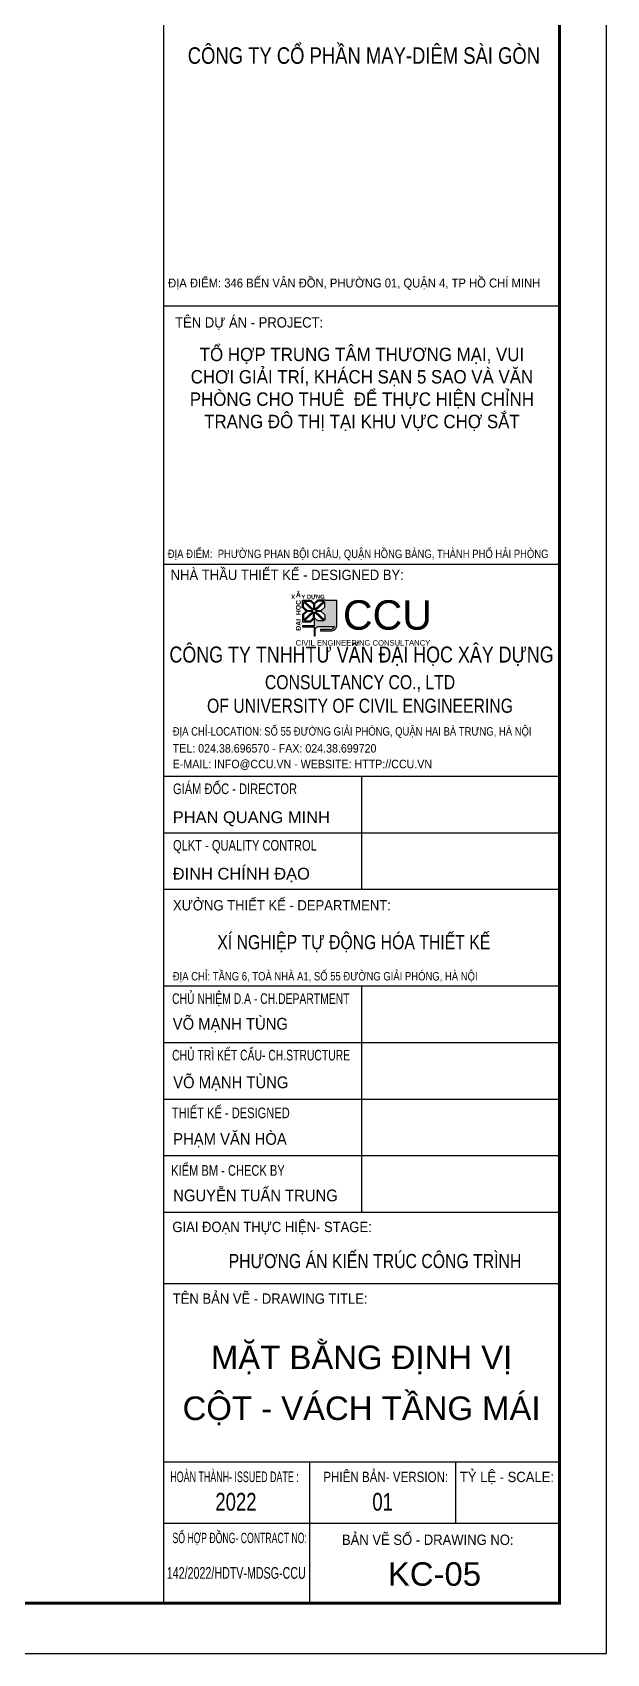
# Model space of a CAD drawing. Header units: millimetres. Extents: x 13965 to 1327256, y -72704 to 46237.
# Drawn here: x 1302861 to 1327256, y -72704 to -3796 of the extents above; entities that cross this region are included whole.
import ezdxf
from ezdxf.enums import TextEntityAlignment as Align

# ---------------------------------------------------------------- set-up
doc = ezdxf.new("R2010")
doc.units = ezdxf.units.MM
doc.header["$MEASUREMENT"] = 0
doc.layers.add('ccu11-Dim', color=8, linetype='Continuous')
for name, color, linetype, lineweight in [('khung', 7, 'Continuous', 60), ('KT-Chu viet', 255, 'Continuous', 20), ('KT-Net thay', 7, 'Continuous', 15), ('TEXT', 7, 'Continuous', 5)]:
    doc.layers.add(name, color=color, linetype=linetype, lineweight=lineweight)
doc.styles.add('51KHUNG TEN$0$khung ten A1$1$Standard', font='', dxfattribs={"width": 0.9})
doc.styles.add('Arial', font='arial.ttf', dxfattribs={"width": 0.7})
doc.styles.add('Khung ten KT A2$0$Khung A2$0$Khung A2$0$khung ten A1$1$Standard', font='')
doc.styles.add('SD-T2-B', font='arialbd.ttf')
doc.styles.get('51KHUNG TEN$0$khung ten A1$1$Standard').set_extended_font_data('.VnArialH')
doc.styles.get('Khung ten KT A2$0$Khung A2$0$Khung A2$0$khung ten A1$1$Standard').set_extended_font_data('.VnArialH')

# ---------------------------------------------------------------- blocks, each defined once
blk = doc.blocks.new('A$C067E0FED')
at = {"ltscale": 500, "true_color": 0x0e489d}
h = blk.add_hatch(color=154, dxfattribs=at)
h.dxf.hatch_style = 1
h.paths.add_polyline_path([(933, 986), (707, 985), (538, 985), (471, 921), (405, 985), (235, 985), (235, 835), (311, 766), (235, 697), (235, 547), (405, 547), (471, 611), (471, 459), (235, 459), (235, 444), (471, 444), (471, 256), (491, 256), (491, 371, -0.414197), (571, 451), (886, 452, -0.350385), (804, 386), (605, 386), (605, 363), (833, 363, 0.414214), (933, 463)])
h.paths.add_polyline_path([(687, 688), (687, 579), (497, 756), (613, 756)], flags=16)
h.paths.add_polyline_path([(613, 776), (497, 776), (687, 953), (687, 844)], flags=16)
h.paths.add_polyline_path([(671, 567), (546, 567), (481, 629), (481, 743)], flags=16)
h.paths.add_polyline_path([(481, 789), (481, 903), (546, 965), (671, 965)], flags=16)
h.paths.add_polyline_path([(461, 629), (397, 567), (271, 567), (461, 743)], flags=16)
h.paths.add_polyline_path([(461, 789), (271, 965), (397, 965), (461, 903)], flags=16)
h.paths.add_polyline_path([(446, 756), (255, 579), (255, 688), (329, 756)], flags=16)
h.paths.add_polyline_path([(446, 776), (329, 776), (255, 844), (255, 953)], flags=16)
at = {"color": 154, "ltscale": 500, "true_color": 0x0e489d}
blk.add_line((707, 985), (933, 986), dxfattribs=at)
for points in [[(235, 835), (235, 985), (405, 985), (471, 921)], [(311, 766), (235, 835)], [(311, 766), (235, 697)], [(235, 697), (235, 547)], [(235, 697), (235, 547), (405, 547), (471, 611)], [(329, 776), (255, 844), (255, 953), (446, 776)], [(329, 756), (255, 688), (255, 579), (446, 756)], [(461, 903), (461, 789), (271, 965), (397, 965), (461, 903)], [(461, 629), (461, 743), (271, 567), (397, 567), (461, 629)], [(329, 776), (446, 776)], [(446, 756), (329, 756)], [(707, 985), (538, 985), (471, 921)], [(481, 903), (481, 789), (671, 965), (546, 965), (481, 903)], [(481, 629), (481, 743), (671, 567), (546, 567), (481, 629)], [(613, 776), (687, 844), (687, 953), (497, 776)], [(497, 776), (613, 776)], [(613, 756), (687, 688), (687, 579), (497, 756)], [(613, 756), (497, 756)], [(471, 459), (235, 459), (235, 444), (471, 444)], [(471, 611), (471, 459)], [(471, 444), (471, 256)]]:
    blk.add_lwpolyline(points, dxfattribs=at)
for points in [[(804, 386), (605, 386), (605, 363), (833, 363, 0.414214), (933, 463), (933, 986)], [(471, 256), (491, 256), (491, 371, -0.414214), (571, 451), (886, 452)]]:
    blk.add_lwpolyline(points, format="xyb", dxfattribs=at)
blk.add_arc((804, 470), 84.2, 270.1432, 347.3819, dxfattribs=at)
at = {"color": 154, "ltscale": 500, "true_color": 0x0e489d, "attachment_point": 1, "style": 'Khung ten KT A2$0$Khung A2$0$Khung A2$0$khung ten A1$1$Standard'}
for s, width, insert, char_height in [('{\\fArial|b1|i0|c0|p34;X}', 3266, (2, 1101), 85), ('{\\fArial|b1|i0|c0|p34;Â  }', 3266, (96, 1148), 105), ('{\\fArial|b1|i0|c0|p34;Y DỰNG}', 3266, (211, 1101), 85), ('CCU', 237, (1060, 986), 602.6), ('CIVIL ENGINEERING CONSULTANCY', 3266, (93, 170), 112)]:
    blk.add_mtext_dynamic_manual_height_columns(s, width=width, gutter_width=17.5, heights=[0], dxfattribs=dict(at, insert=insert, char_height=char_height))
at = {"color": 154, "ltscale": 500, "true_color": 0x0e489d, "insert": (98, 363), "char_height": 100, "attachment_point": 1, "rotation": 90, "style": 'Khung ten KT A2$0$Khung A2$0$Khung A2$0$khung ten A1$1$Standard'}
blk.add_mtext_dynamic_manual_height_columns('{\\fArial|b1|i0|c0|p34;ĐẠI  HỌC }', width=3266, gutter_width=17.5, heights=[0], dxfattribs=at)
blk = doc.blocks.new('Khung ten_A1', base_point=(-3406704, 253379))
for p, q in [((74690, 58471), (74690, 1072)), ((74690, 58471), (74690, 1072)), ((74690, 28643), (83100, 28643)), ((74690, 23153), (83100, 23153)), ((74690, 18647), (83100, 18647)), ((78895, 18647), (78895, 16244)), ((74690, 17446), (83100, 17446)), ((74690, 17446), (83100, 17446)), ((74690, 16244), (83100, 16244)), ((74690, 16244), (83100, 16244)), ((74690, 16244), (83100, 16244)), ((74690, 16244), (83100, 16244)), ((74690, 16244), (83100, 16244)), ((74690, 16244), (83100, 16244)), ((74690, 14188), (83100, 14188)), ((74690, 14188), (83100, 14188)), ((78895, 14188), (78895, 9382)), ((74690, 12986), (83100, 12986)), ((74690, 11785), (83100, 11785)), ((74690, 11785), (83100, 11785)), ((74690, 11785), (83100, 11785)), ((74690, 11785), (83100, 11785)), ((74690, 10583), (83100, 10583)), ((74690, 10583), (83100, 10583)), ((74690, 9382), (83100, 9382)), ((74690, 9382), (83100, 9382)), ((74690, 7866), (83100, 7866)), ((74690, 7866), (83100, 7866)), ((74690, 7866), (83100, 7866)), ((74690, 4075), (83100, 4075)), ((74690, 4075), (83100, 4075)), ((77788, 4075), (77788, 1072)), ((80892, 4075), (80892, 2774)), ((74690, 2774), (83100, 2774)), ((74690, 2774), (83100, 2774))]:
    blk.add_line(p, q)
at = {"layer": 'Defpoints', "color": 1}
blk.add_lwpolyline([(84100, 0), (84100, 59471), (0, 59471), (0, 0)], close=True, dxfattribs=at)
at = {"layer": 'KT-Net thay', "const_width": 60}
blk.add_lwpolyline([(2700, 1071), (83100, 1071), (83100, 58471), (2700, 58471)], close=True, dxfattribs=at)
at = {"color": 1, "xscale": 1.038034279163195, "yscale": 1.038034279163195, "zscale": 1.038034279163195}
blk.add_blockref('A$C067E0FED', (77398, 21362), dxfattribs=at)
at = {"color": 2, "style": '51KHUNG TEN$0$khung ten A1$1$Standard'}
for s, height, width, p in [('Tªn dù ¸n - project:', 220.26, 0.9, (74934, 28180)), ('nhµ thÇu thiÕt kÕ - designed by:', 220.26, 0.9, (74839, 22815)), ('®Þa chØ-LOCATION: sè 55 ®\xadêng gi¶i phãng, quËn hai bµ tr\xadng, hµ néi', 180, 0.8, (74883, 19509)), ('TEL: 024.38.696570 - FAX: 024.38.699720', 180, 0.9, (74883, 19148)), ('E-MAIL: INFO@CCU.VN - WEBSITE: HTTP://CCU.VN', 180, 0.9, (74883, 18815)), ('gi¸m ®èc - director ', 225.27, 0.75, (74889, 18266)), ('QLKT - quality control', 225.27, 0.75, (74889, 17065)), ('x¦ëng thiÕt kÕ - department:', 220.26, 0.9, (74889, 15793)), ('Chñ nhiÖm d.a - ch.department', 225.27, 0.7, (74870, 13806)), ('Chñ tr× KÕT CÊU- ch.STRUCTURE', 225.27, 0.7, (74870, 12605)), ('ThiÕt kÕ - designed', 225.27, 0.75, (74865, 11378)), ('KiÓm BM - check by', 225.27, 0.75, (74850, 10155)), ('giai ®o¹n thùc hiÖn- stage:', 220.26, 0.9, (74875, 8957)), ('tªn b¶n vÏ - drawing title:', 220.26, 0.9, (74884, 7434)), ('Hoµn thµnh- issued date : ', 225.27, 0.6, (74832, 3644)), ('phiªn b¶n- version:', 220.26, 0.8, (78082, 3644)), ('tû lÖ - scale:', 220.26, 0.9, (80983, 3644)), ('01', 375.4, 0.75, (79124, 3038)), ('sè hîp ®ång- CONTRACT NO:', 220.26, 0.6, (74878, 2347)), ('B¶n vÏ sè - drawing no:', 220.26, 0.9, (78478, 2308))]:
    blk.add_text(s, height=height, dxfattribs=dict(at, width=width)).set_placement(p)
at = {"style": '51KHUNG TEN$0$khung ten A1$1$Standard'}
for s, p in [('phan quang minh', (74883, 17650)), ('§INH CHÝNH §¹O', (74883, 16449))]:
    blk.add_text(s, height=250.3, dxfattribs=at).set_placement(p)
at = {"color": 2, "style": '51KHUNG TEN$0$khung ten A1$1$Standard', "width": 0.8}
blk.add_text('xÝ nghiÖp tù ®éng hãa thiÕt kÕ', height=300, dxfattribs=at).set_placement((78730, 15119), align=Align.MIDDLE_CENTER)
at = {"color": 2, "style": '51KHUNG TEN$0$khung ten A1$1$Standard'}
for s, height, width, p in [('®Þa chØ: tÇng 6, toµ nhµ a1, sè 55 ®\xadêng gi¶i phãng, hµ néi', 180.21, 0.8, (78122, 14305)), ('2022', 375.4, 0.75, (76226, 3038)), ('142/2022/hdtv-mdsg-ccu', 250, 0.65, (76233, 1589))]:
    blk.add_text(s, height=height, dxfattribs=dict(at, width=width)).set_placement(p, align=Align.CENTER)
at = {"style": '51KHUNG TEN$0$khung ten A1$1$Standard'}
for s, height, width, p in [('vâ m¹nh tïng', 250.3, 0.9, (74883, 13259)), ('vâ m¹nh tïng', 250.3, 0.9, (74893, 12014)), ('nguyÔn TUÊN TRUNG', 250.3, 0.9, (74893, 9611)), ('PH¦¥NG ¸N KIÕN TRóC C¤NG TR×NH', 300, 0.8, (76071, 8192))]:
    blk.add_text(s, height=height, dxfattribs=dict(at, width=width)).set_placement(p)
at = {"color": 1, "style": '51KHUNG TEN$0$khung ten A1$1$Standard', "width": 0.9}
blk.add_text('PH¹M V¡N HßA', height=250.3, dxfattribs=at).set_placement((74893, 10812))
at = {"insert": (74784, 29223), "char_height": 190, "width": 8315.79, "attachment_point": 1, "style": '51KHUNG TEN$0$khung ten A1$1$Standard'}
blk.add_mtext('§ÞA ®iÓm: 346 BÕN V¢N §åN, PH¦êNG 01, QUËN 4, TP Hå CHÝ MINH', dxfattribs=at)
at = {"color": 2, "insert": (78895, 21402), "char_height": 340, "width": 8410, "attachment_point": 2, "style": '51KHUNG TEN$0$khung ten A1$1$Standard'}
blk.add_mtext('{\\W0.8;c«ng ty Tnhht\xad vÊn ®¹i häc x©y dùng\\W1; }', dxfattribs=at)
at = {"color": 4, "insert": (78862, 20794), "char_height": 300, "width": 10208.61, "attachment_point": 2, "style": '51KHUNG TEN$0$khung ten A1$1$Standard'}
blk.add_mtext('{\\W0.8;CONSULTANCY CO., LTD \\POF UNIVERSITY OF CIVIL ENGINEERING}', dxfattribs=at)
at = {"layer": 'khung', "style": 'Arial', "width": 0.8}
blk.add_text('ĐỊA ĐIỂM:  PHƯỜNG PHAN BỘI CHÂU, QUẬN HỒNG BÀNG, THÀNH PHỐ HẢI PHÒNG', height=180, dxfattribs=at).set_placement((78822, 23282), align=Align.CENTER)
at = {"layer": 'KT-Chu viet', "style": '51KHUNG TEN$0$khung ten A1$1$Standard', "width": 0.8}
blk.add_text('C¤NG TY cæ phÇn may-diªm sµI gßn', height=350.42, dxfattribs=at).set_placement((78944, 33787), align=Align.CENTER)
at = {"layer": 'TEXT', "color": 7, "insert": (78903, 26866), "char_height": 285, "attachment_point": 5, "style": 'SD-T2-B'}
blk.add_mtext_dynamic_manual_height_columns('{\\fArial|b0|i0|c0|p34;\\W0.9;TỔ HỢP TRUNG TÂM THƯƠNG MẠI, VUI CHƠI GIẢI TRÍ, KHÁCH SẠN 5 SAO VÀ VĂN PHÒNG CHO THUÊ  ĐỂ THỰC HIỆN CHỈNH TRANG ĐÔ THỊ TẠI KHU VỰC CHỢ SẮT}', width=7866.82, gutter_width=100, heights=[0], dxfattribs=at)

msp = doc.modelspace()

# ---------------------------------------------------------------- block references
at = {"layer": 'ccu11-Dim', "xscale": 2.000000000621877, "yscale": 2.000000000621877, "zscale": 2.000000000621877}
msp.add_blockref('Khung ten_A1', (-5654351.8, 434054.5), dxfattribs=at)

# ---------------------------------------------------------------- texts
at = {"layer": 'ccu11-Dim', "color": 31, "style": 'Arial'}
for s, p in [('MẶT BẰNG ĐỊNH VỊ', (1316846.5, -60114.9)), ('CỘT - VÁCH TẦNG MÁI', (1316846.5, -62276.8)), ('KC-05', (1319944.4, -69322.4))]:
    msp.add_text(s, height=1000, dxfattribs=at).set_placement(p, align=Align.MIDDLE_CENTER)

doc.saveas('drawing.dxf')
